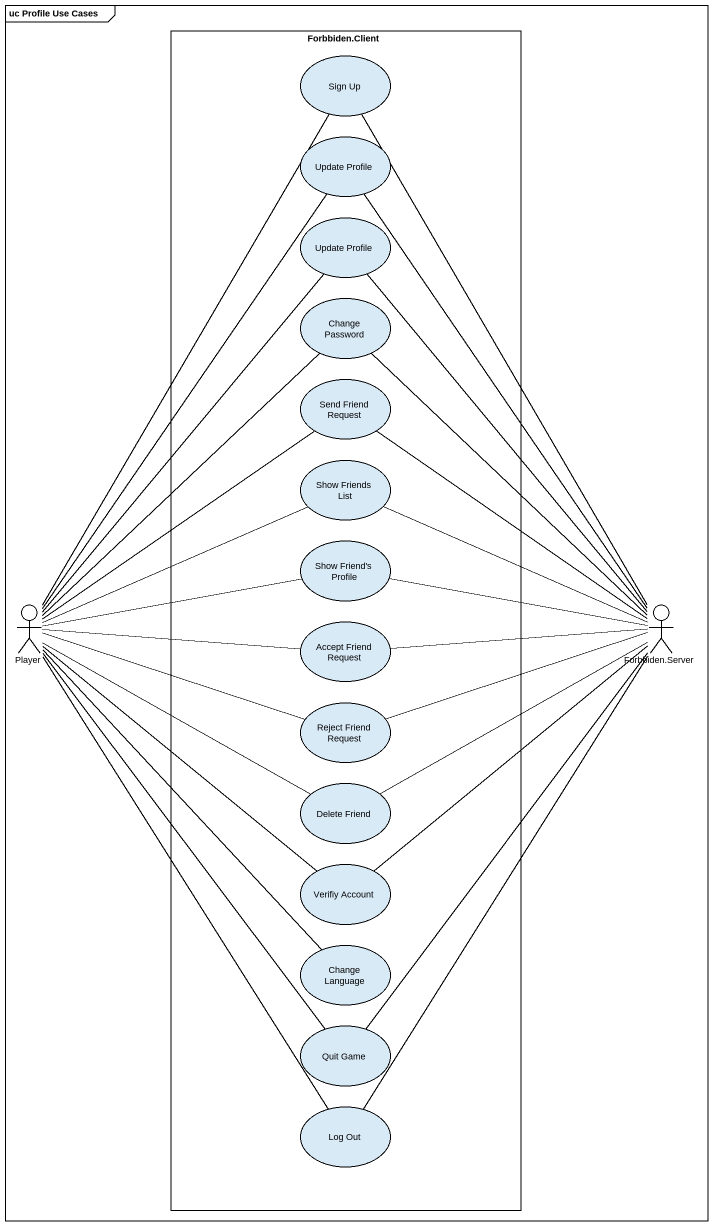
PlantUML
@startuml
mainframe uc Profile Use Cases
rectangle "Forbbiden.Client" as Forbbiden_Client {
  usecase "Sign Up" as Sign_Up
  usecase "Update Profile" as Update_Profile
  usecase "Update Profile" as Update_Profile_2
  usecase "Change Password" as Change_Password
  usecase "Send Friend Request" as Send_Friend_Request
  usecase "Show Friends List" as Show_Friends_List
  usecase "Show Friend's Profile" as Show_Friend_s_Profile
  usecase "Accept Friend Request" as Accept_Friend_Request
  usecase "Reject Friend Request" as Reject_Friend_Request
  usecase "Delete Friend" as Delete_Friend
  usecase "Verifiy Account" as Verifiy_Account
  usecase "Change Language" as Change_Language
  usecase "Quit Game" as Quit_Game
  usecase "Log Out" as Log_Out
}
actor Player
actor "Forbbiden.Server" as Forbbiden_Server
Player -up- Sign_Up
Player -up- Update_Profile
Player -up- Update_Profile_2
Player -up- Change_Password
Player -up- Send_Friend_Request
Player -right- Show_Friends_List
Player -right- Show_Friend_s_Profile
Player -right- Accept_Friend_Request
Player -right- Reject_Friend_Request
Player -right- Delete_Friend
Player -- Verifiy_Account
Player -- Change_Language
Player -- Quit_Game
Player -- Log_Out
Forbbiden_Server -up- Sign_Up
Forbbiden_Server -up- Update_Profile
Forbbiden_Server -up- Update_Profile_2
Forbbiden_Server -up- Change_Password
Forbbiden_Server -up- Send_Friend_Request
Forbbiden_Server -left- Show_Friends_List
Forbbiden_Server -left- Show_Friend_s_Profile
Forbbiden_Server -left- Accept_Friend_Request
Forbbiden_Server -left- Reject_Friend_Request
Forbbiden_Server -left- Delete_Friend
Forbbiden_Server -- Verifiy_Account
Forbbiden_Server -- Quit_Game
Forbbiden_Server -- Log_Out
@enduml
